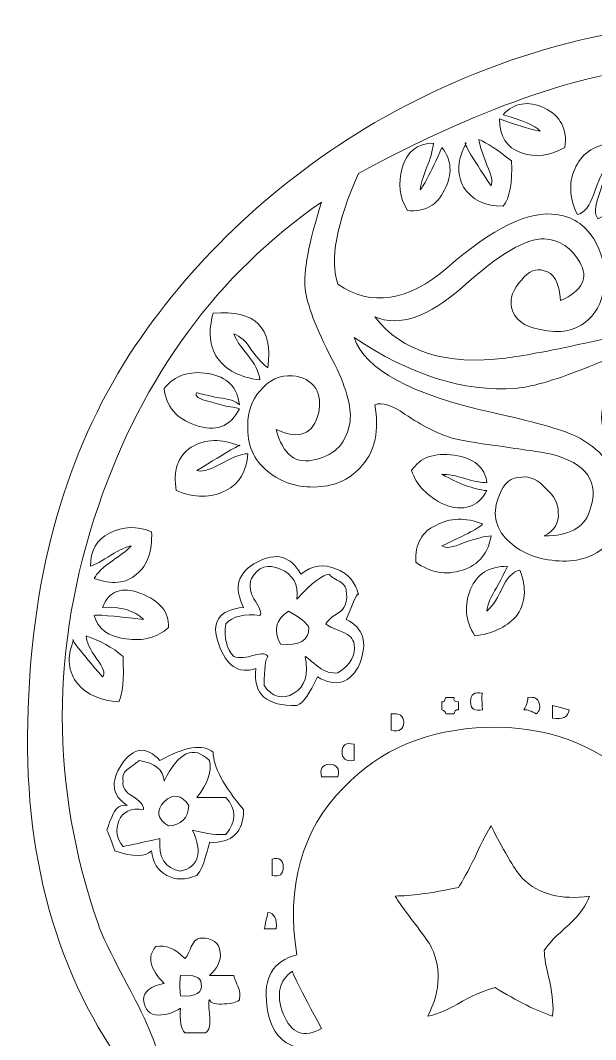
# Model space of a CAD drawing. Header units: millimetres. Extents: x -516 to 519, y -297 to 340.
# Drawn here: x -103.97 to -89.3, y 153.63 to 179.62 of the extents above; entities that cross this region are included whole.
import ezdxf

# ---------------------------------------------------------------- set-up
doc = ezdxf.new("R2010")
doc.units = ezdxf.units.MM
doc.header["$MEASUREMENT"] = 0
doc.layers.add('layer 1', color=7, linetype='Continuous')

msp = doc.modelspace()

# ---------------------------------------------------------------- linework, layer by layer
at = {"layer": 'layer 1', "color": 114, "lineweight": 18}
for points, knots in [([(-79.5032, 131.47), (-78.8524, 131.7609), (-78.2013, 132.0953), (-77.5571, 132.4849), (-75.28, 133.8627), (-73.7581, 135.4147), (-72.984, 137.1655), (-72.6149, 137.9988), (-72.3648, 139.3327), (-72.2577, 141.1429), (-72.0909, 143.3699), (-71.9121, 144.8825), (-71.7337, 145.6809), (-69.3873, 145.7761), (-67.9705, 146.5143), (-67.5055, 147.9075), (-67.208, 148.8365), (-67.2912, 149.7893), (-67.7555, 150.7656), (-67.9104, 151.0993), (-68.399, 151.8614), (-69.2204, 153.0763), (-67.4935, 155.7082), (-66.6482, 158.6973), (-66.6721, 162.044), (-66.7198, 167.0456), (-68.5777, 171.238), (-72.2577, 174.6324), (-75.8541, 177.9672), (-80.2249, 179.622), (-85.3339, 179.622), (-88.7164, 179.622), (-91.9082, 178.7528), (-94.9328, 177.0139), (-97.4461, 175.5252), (-99.4824, 173.6199), (-101.0424, 171.3216), (-102.6861, 168.8565), (-103.6027, 165.8908), (-103.7576, 162.4251), (-103.9718, 158.6619), (-103.1623, 155.5056), (-101.3522, 152.9691), (-103.0074, 151.0874), (-103.5673, 149.3608), (-103.0313, 147.8004), (-102.6742, 146.7166), (-101.2805, 145.9664), (-98.8393, 145.5734), (-98.649, 144.6683), (-98.4937, 143.2508), (-98.3507, 141.3216), (-98.2317, 139.7616), (-98.0413, 138.5471), (-97.7555, 137.6895), (-97.1363, 135.6647), (-95.3974, 133.8546), (-92.5628, 132.2468), (-92.05, 131.9586), (-91.5406, 131.6996), (-91.034, 131.47)], [0, 0, 0, 0, 0.05, 0.05, 0.05, 0.1, 0.1, 0.1, 0.15, 0.15, 0.15, 0.2, 0.2, 0.2, 0.25, 0.25, 0.25, 0.3, 0.3, 0.3, 0.35, 0.35, 0.35, 0.4, 0.4, 0.4, 0.45, 0.45, 0.45, 0.5, 0.5, 0.5, 0.55, 0.55, 0.55, 0.6, 0.6, 0.6, 0.65, 0.65, 0.65, 0.7, 0.7, 0.7, 0.75, 0.75, 0.75, 0.8, 0.8, 0.8, 0.85, 0.85, 0.85, 0.9, 0.9, 0.9, 0.95, 0.95, 0.95, 1, 1, 1, 1]), ([(-68.3512, 148.4315), (-68.4822, 147.765), (-68.8991, 147.2883), (-69.6015, 147.0379), (-70.0665, 146.8714), (-70.8163, 146.7763), (-71.8408, 146.7285), (-74.163, 146.6807), (-75.5327, 146.3236), (-75.9496, 145.6809), (-76.1877, 145.3229), (-76.2948, 144.9303), (-76.271, 144.4895), (-76.2471, 143.9062), (-75.9257, 143.608), (-75.3304, 143.5845), (-74.9251, 143.5606), (-74.5082, 144.0014), (-74.0678, 144.9064), (-73.6274, 145.788), (-73.1269, 146.1926), (-72.5671, 146.0974), (-72.984, 143.0008), (-73.1982, 141.4288), (-73.1982, 141.3814), (-73.4005, 141.9173), (-73.8297, 142.1913), (-74.4489, 142.1913), (-75.0804, 142.1913), (-75.4017, 141.9173), (-75.4256, 141.3814), (-75.4256, 141.0835), (-75.3185, 140.8335), (-75.0804, 140.6547), (-74.8299, 140.4644), (-74.5202, 140.4524), (-74.1749, 140.6192), (-74.0798, 140.8454), (-74.0439, 141.0835), (-74.0678, 141.3216), (-74.0917, 141.5717), (-74.2347, 141.7027), (-74.4847, 141.7027), (-74.1869, 141.7509), (-73.9249, 141.6075), (-73.7226, 141.2858), (-73.5558, 141.0003), (-73.4487, 140.6786), (-73.4005, 140.3095), (-73.1982, 138.3922), (-73.9249, 136.7012), (-75.604, 135.2124), (-76.39, 134.5092), (-77.9501, 133.5448), (-80.2842, 132.318), (-80.7254, 133.1044), (-81.4397, 133.2593), (-82.4403, 132.7708), (-83.607, 132.187), (-84.3934, 132.0325), (-84.8099, 132.318), (-84.8577, 132.6872), (-84.7864, 132.9615), (-84.6076, 133.1522), (-84.5124, 133.1522), (-84.4408, 133.0331), (-84.3934, 132.8062), (-84.3456, 132.592), (-84.2146, 132.4968), (-83.9761, 132.5207), (-83.8571, 132.4968), (-83.7738, 132.5207), (-83.738, 132.592), (-83.6667, 132.6872), (-83.607, 132.7353), (-83.5596, 132.7353), (-83.4641, 133.3425), (-83.7261, 133.6404), (-84.3217, 133.6404), (-84.9289, 133.6404), (-85.2387, 133.3784), (-85.2387, 132.842), (-85.3219, 133.3545), (-85.6911, 133.5926), (-86.3106, 133.5687), (-86.9417, 133.5687), (-87.1798, 133.2948), (-87.013, 132.7353), (-87.013, 132.6872), (-86.9776, 132.6517), (-86.9059, 132.6278), (-86.8346, 132.6039), (-86.7988, 132.5681), (-86.7988, 132.5207), (-86.5487, 132.4252), (-86.3703, 132.4968), (-86.2748, 132.7353), (-86.1677, 132.9854), (-86.0602, 133.1283), (-85.965, 133.1522), (-85.7982, 132.1277), (-86.1083, 131.8179), (-86.8705, 132.2109), (-88.1805, 132.842), (-88.8948, 133.1522), (-89.0377, 133.1522), (-89.0377, 133.1522), (-89.4901, 132.8783), (-90.3955, 132.318), (-92.789, 133.6639), (-94.3136, 134.629), (-94.9686, 135.2124), (-96.6477, 136.7012), (-97.3625, 138.3922), (-97.1363, 140.3095), (-97.0411, 141.1668), (-96.6836, 141.6669), (-96.0883, 141.8098), (-96.4335, 141.5717), (-96.5765, 141.2504), (-96.5048, 140.8335), (-96.5287, 140.7622), (-96.4809, 140.7025), (-96.3618, 140.6547), (-96.2428, 140.6312), (-96.1835, 140.5834), (-96.1835, 140.5121), (-95.6117, 140.5834), (-95.2664, 140.7737), (-95.1832, 141.0716), (-95.1354, 141.3216), (-95.2545, 141.5956), (-95.5643, 141.8699), (-95.8617, 142.1315), (-96.1715, 142.239), (-96.5048, 142.1913), (-96.8743, 142.1435), (-97.1243, 141.8699), (-97.2315, 141.3814), (-97.2792, 141.5004), (-97.5293, 143.0724), (-97.9697, 146.0974), (-97.3625, 146.1213), (-96.8743, 145.7283), (-96.5048, 144.9064), (-96.1596, 144.0492), (-95.7666, 143.608), (-95.3501, 143.5845), (-95.0041, 143.5606), (-94.7186, 143.7159), (-94.5159, 144.0372), (-94.3017, 144.3824), (-94.2658, 144.7635), (-94.4088, 145.1565), (-94.623, 145.8115), (-95.1231, 146.2403), (-95.9095, 146.4426), (-96.3499, 146.5617), (-97.1602, 146.6453), (-98.3149, 146.6927), (-99.4346, 146.7404), (-100.2325, 146.8237), (-100.7211, 146.9666), (-101.4951, 147.2051), (-101.9833, 147.6575), (-102.1856, 148.3244), (-102.4954, 149.194), (-102.305, 150.0752), (-101.6258, 150.9799), (-100.8163, 152.0521), (-100.4109, 152.6829), (-100.4109, 152.862), (-100.3878, 153.1953), (-100.602, 153.779), (-101.0424, 154.6479), (-101.6258, 155.7321), (-101.9355, 156.3748), (-101.9833, 156.5659), (-103.2101, 160.079), (-103.2101, 163.6399), (-101.9833, 167.2367), (-100.8401, 170.571), (-98.9464, 173.1436), (-96.2906, 174.9896), (-96.6238, 173.9412), (-96.7548, 173.203), (-96.7075, 172.7865), (-96.6597, 172.3692), (-96.4335, 171.762), (-96.0166, 170.976), (-95.6714, 170.2971), (-95.5165, 169.7731), (-95.5643, 169.404), (-95.6356, 168.8684), (-95.9214, 168.5463), (-96.4335, 168.4272), (-96.946, 168.2843), (-97.2792, 168.5463), (-97.4461, 169.1897), (-96.862, 168.9158), (-96.5048, 169.0583), (-96.3618, 169.6186), (-96.3145, 169.8447), (-96.3383, 170.059), (-96.4335, 170.2377), (-96.5765, 170.4281), (-96.7668, 170.5352), (-97.0292, 170.5595), (-97.3505, 170.5834), (-97.6364, 170.452), (-97.8626, 170.1661), (-98.0768, 169.9399), (-98.1723, 169.6421), (-98.1723, 169.2968), (-98.1959, 168.8083), (-98.0294, 168.4153), (-97.6603, 168.1178), (-97.3031, 167.8319), (-96.8862, 167.7009), (-96.3977, 167.7248), (-95.9095, 167.7487), (-95.5284, 167.9391), (-95.2426, 168.2843), (-94.9208, 168.6534), (-94.8137, 169.1658), (-94.9328, 169.8208), (-94.7424, 169.8921), (-94.4924, 169.8089), (-94.1707, 169.5827), (-93.7064, 169.273), (-93.3134, 169.0826), (-93.0155, 168.9875), (-92.7774, 168.9158), (-92.3725, 168.8445), (-91.7891, 168.7725), (-91.1696, 168.6773), (-90.7169, 168.618), (-90.4668, 168.5702), (-89.514, 168.3321), (-89.1807, 167.8439), (-89.4546, 167.1057), (-89.5972, 166.6768), (-89.9786, 166.4742), (-90.6098, 166.4742), (-90.3478, 166.6171), (-90.2287, 166.8074), (-90.2526, 167.0694), (-90.2526, 167.2956), (-90.3597, 167.5106), (-90.5739, 167.689), (-90.7527, 167.9036), (-90.9669, 167.9988), (-91.1931, 167.9749), (-91.4551, 167.9749), (-91.6462, 167.82), (-91.7533, 167.5226), (-91.9437, 167.0818), (-91.8724, 166.6884), (-91.551, 166.3671), (-91.2409, 166.0692), (-90.8359, 165.8908), (-90.3242, 165.8431), (-89.8122, 165.7957), (-89.3949, 165.9147), (-89.0736, 166.1883), (-88.7164, 166.5458), (-88.6089, 167.0575), (-88.7284, 167.7248), (-88.8116, 168.2608), (-89.1807, 168.6892), (-89.8002, 169.0225), (-90.2168, 169.2017), (-90.9315, 169.404), (-91.9317, 169.6186), (-94.0042, 170.0829), (-95.1832, 170.714), (-95.4572, 171.5358), (-94.0397, 170.5834), (-92.6699, 170.1422), (-91.336, 170.2377), (-90.8718, 170.2851), (-90.2406, 170.4759), (-89.4546, 170.7972), (-88.7757, 171.0835), (-88.2398, 171.1667), (-87.8472, 171.0835), (-87.3347, 170.9879), (-87.025, 170.6785), (-86.9059, 170.1661), (-86.7868, 169.6301), (-87.0369, 169.273), (-87.6441, 169.0946), (-87.5012, 169.3446), (-87.4896, 169.5827), (-87.6087, 169.785), (-87.7039, 169.9992), (-87.8591, 170.1302), (-88.0972, 170.2019), (-88.3473, 170.2971), (-88.5735, 170.2971), (-88.7519, 170.2019), (-88.9665, 170.1067), (-89.0975, 169.916), (-89.1449, 169.6186), (-89.1687, 169.2136), (-89.0377, 168.9158), (-88.7519, 168.7012), (-88.5018, 168.5224), (-88.1805, 168.4392), (-87.7751, 168.4631), (-86.7749, 168.5343), (-86.2393, 168.9875), (-86.1796, 169.8208), (-86.1322, 170.3568), (-86.2632, 170.7614), (-86.5965, 171.0476), (-86.6678, 171.0954), (-86.8227, 171.1906), (-87.0847, 171.357), (-87.287, 171.5), (-87.4418, 171.619), (-87.537, 171.7381), (-88.0256, 171.6907), (-88.7045, 171.5836), (-89.5621, 171.3929), (-90.5385, 171.1786), (-91.205, 171.0596), (-91.5865, 171.0118), (-93.123, 170.8215), (-94.2304, 171.1667), (-94.9328, 172.0598), (-94.3017, 171.7978), (-93.5634, 172.0598), (-92.6938, 172.8219), (-91.7653, 173.6557), (-91.074, 174.0722), (-90.6098, 174.0483), (-90.2168, 174.0248), (-89.9074, 173.8222), (-89.7051, 173.453), (-89.4662, 173.0604), (-89.633, 172.7268), (-90.1932, 172.4763), (-90.2287, 172.941), (-90.3716, 173.191), (-90.6098, 173.2388), (-90.8124, 173.3101), (-91.0147, 173.2269), (-91.1931, 173.0007), (-91.4081, 172.7626), (-91.4913, 172.536), (-91.4432, 172.2979), (-91.3719, 172.0001), (-91.1338, 171.8097), (-90.7169, 171.7381), (-90.2048, 171.619), (-89.7883, 171.7026), (-89.4901, 171.9881), (-89.2281, 172.2143), (-89.0975, 172.5484), (-89.0736, 172.9649), (-89.0497, 173.3579), (-89.1449, 173.715), (-89.3471, 174.0483), (-89.586, 174.4178), (-89.8954, 174.6205), (-90.2884, 174.6679), (-90.9908, 174.7869), (-91.9201, 174.3342), (-93.0868, 173.3101), (-94.0874, 172.4524), (-95.016, 172.3099), (-95.8737, 172.8936), (-96.0883, 173.5008), (-95.9095, 174.4417), (-95.3501, 175.7159), (-92.3486, 177.3476), (-89.7405, 178.2646), (-87.537, 178.4788), (-87.9065, 178.1456), (-88.1207, 177.7999), (-88.1685, 177.4308), (-87.9065, 177.1211), (-87.5848, 177.0498), (-87.1918, 177.1808), (-86.7868, 177.3237), (-86.5607, 177.5738), (-86.4894, 177.9552), (-86.4894, 177.9552), (-87.4299, 177.6331), (-87.4299, 177.6331), (-87.5012, 177.7283), (-87.406, 177.8362), (-87.156, 177.9552), (-86.8227, 178.0862), (-86.6439, 178.1933), (-86.5965, 178.2646), (-86.6917, 178.4314), (-86.894, 178.5027), (-87.2276, 178.4788), (-86.6678, 178.6098), (-85.3936, 178.6457), (-83.4167, 178.5744), (-83.4405, 178.5386), (-83.6309, 178.4669), (-83.9761, 178.3717), (-83.9522, 178.2288), (-83.7499, 178.0623), (-83.3808, 177.8836), (-83.1785, 177.7402), (-83.1188, 177.6928), (-83.214, 177.7402), (-83.4405, 177.7641), (-83.738, 177.8712), (-84.0832, 178.0504), (-84.0358, 177.6331), (-83.8097, 177.3592), (-83.4167, 177.2166), (-83.0475, 177.0737), (-82.7023, 177.1449), (-82.3683, 177.4308), (-82.6545, 178.0381), (-82.8568, 178.3478), (-82.9998, 178.3717), (-82.166, 178.4669), (-80.7728, 178.1456), (-78.8193, 177.4308), (-77.2596, 176.8475), (-76.259, 176.3948), (-75.8186, 176.0611), (-74.9251, 175.3945), (-74.5202, 174.4063), (-74.5918, 173.0959), (-74.9371, 172.4763), (-75.4017, 172.2501), (-75.9851, 172.4409), (-76.3303, 172.5603), (-76.9144, 172.9175), (-77.7359, 173.5247), (-78.5454, 174.1439), (-79.1649, 174.5369), (-79.5818, 174.6679), (-80.2603, 174.8825), (-80.8325, 174.7037), (-81.3206, 174.1439), (-81.511, 173.9412), (-81.6181, 173.6557), (-81.642, 173.3101), (-81.6898, 172.8219), (-81.5588, 172.4409), (-81.2609, 172.155), (-80.9989, 171.9288), (-80.6656, 171.8097), (-80.2488, 171.8097), (-79.8677, 171.7859), (-79.5699, 171.881), (-79.3317, 172.0953), (-79.0817, 172.2979), (-79.0104, 172.5715), (-79.1295, 172.8936), (-79.2485, 173.2627), (-79.534, 173.3579), (-79.9987, 173.1675), (-80.4152, 172.9888), (-80.6183, 172.7865), (-80.5944, 172.5834), (-81.0348, 172.8816), (-81.118, 173.203), (-80.8325, 173.5601), (-80.6063, 173.858), (-80.3081, 174.0248), (-79.9629, 174.0483), (-79.4986, 174.0722), (-78.8074, 173.6557), (-77.8669, 172.8219), (-77.0096, 172.0598), (-76.271, 171.7978), (-75.6398, 172.0598), (-76.2948, 171.0118), (-77.4977, 170.6785), (-79.2724, 171.0835), (-81.5707, 171.5716), (-82.8094, 171.7859), (-82.9998, 171.7381), (-83.7738, 171.5597), (-84.2023, 171.0118), (-84.2863, 170.0948), (-84.3814, 169.1658), (-84.0239, 168.618), (-83.214, 168.4631), (-82.6307, 168.344), (-82.166, 168.4272), (-81.8088, 168.7012), (-81.511, 168.9636), (-81.38, 169.261), (-81.4278, 169.6186), (-81.5229, 170.1183), (-81.8327, 170.321), (-82.3683, 170.2019), (-82.9046, 170.0948), (-83.0475, 169.7137), (-82.7855, 169.0946), (-83.1666, 169.1304), (-83.4286, 169.273), (-83.5951, 169.5111), (-83.7141, 169.7137), (-83.738, 169.9638), (-83.6667, 170.2377), (-83.4286, 170.9166), (-82.9285, 171.1906), (-82.166, 171.0835), (-81.9518, 171.0596), (-81.5349, 170.9166), (-80.9038, 170.6546), (-80.32, 170.4281), (-79.8319, 170.2851), (-79.4389, 170.2377), (-77.5571, 170.059), (-76.1519, 170.5232), (-75.2233, 171.631), (-75.3304, 170.9644), (-75.7947, 170.4639), (-76.5803, 170.1302), (-76.9733, 169.9757), (-77.8071, 169.7731), (-79.0578, 169.5469), (-80.1058, 169.3327), (-80.8205, 169.0946), (-81.2255, 168.8083), (-81.8208, 168.3918), (-82.035, 167.7487), (-81.8447, 166.8911), (-81.7849, 166.4981), (-81.5468, 166.2002), (-81.1538, 166.0218), (-80.8205, 165.855), (-80.4391, 165.8076), (-79.9987, 165.8789), (-79.5818, 165.9267), (-79.2605, 166.0812), (-79.0224, 166.3312), (-78.7723, 166.641), (-78.7002, 166.9982), (-78.8193, 167.4151), (-78.9033, 167.7368), (-79.1175, 167.9271), (-79.4389, 167.9749), (-79.7721, 168.0227), (-80.0461, 167.9036), (-80.2842, 167.6297), (-80.3439, 167.3916), (-80.3081, 167.1415), (-80.1771, 166.8911), (-80.058, 166.6529), (-80.0222, 166.5219), (-80.07, 166.4742), (-80.2603, 166.4268), (-80.4271, 166.4383), (-80.5944, 166.51), (-80.7966, 166.6052), (-80.9396, 166.6529), (-81.0109, 166.6768), (-81.2255, 167.3318), (-81.1299, 167.8319), (-80.7373, 168.1772), (-80.4271, 168.4631), (-79.9031, 168.6653), (-79.1649, 168.8083), (-77.1406, 169.2017), (-75.997, 169.5827), (-75.747, 169.928), (-75.747, 168.3918), (-75.1875, 167.6297), (-74.0678, 167.6297), (-73.1624, 167.6058), (-72.6268, 168.1059), (-72.46, 169.1185), (-72.4122, 169.5469), (-72.4719, 169.8921), (-72.6388, 170.1661), (-72.853, 170.4759), (-73.1504, 170.6065), (-73.5438, 170.5595), (-73.8058, 170.5352), (-73.9846, 170.4161), (-74.1037, 170.2019), (-74.2227, 170.0231), (-74.2582, 169.8089), (-74.2108, 169.5827), (-74.163, 169.3446), (-74.0559, 169.1778), (-73.8891, 169.0946), (-73.6868, 168.9994), (-73.4487, 169.0345), (-73.1982, 169.1897), (-73.103, 168.7012), (-73.3415, 168.4392), (-73.9249, 168.3918), (-74.5082, 168.3679), (-74.8654, 168.606), (-75.0083, 169.0946), (-75.1035, 169.392), (-74.818, 170.3803), (-74.1391, 172.0598), (-73.6035, 173.5008), (-73.7226, 174.4775), (-74.4847, 174.9896), (-71.9005, 173.4056), (-69.9829, 170.9405), (-68.7322, 167.5938), (-67.3151, 163.89), (-67.22, 160.2459), (-68.4467, 156.673), (-68.5419, 156.411), (-68.8752, 155.7556), (-69.4585, 154.7199), (-69.9236, 153.8742), (-70.1617, 153.2909), (-70.1617, 152.9691), (-70.1378, 152.6948), (-69.7687, 152.0641), (-69.042, 151.0874), (-68.399, 150.2297), (-68.1609, 149.337), (-68.3512, 148.4315)], [0, 0, 0, 0, 0.0048077, 0.0048077, 0.0048077, 0.0096154, 0.0096154, 0.0096154, 0.0144231, 0.0144231, 0.0144231, 0.0192308, 0.0192308, 0.0192308, 0.0240385, 0.0240385, 0.0240385, 0.0288462, 0.0288462, 0.0288462, 0.0336538, 0.0336538, 0.0336538, 0.0384615, 0.0384615, 0.0384615, 0.0432692, 0.0432692, 0.0432692, 0.0480769, 0.0480769, 0.0480769, 0.0528846, 0.0528846, 0.0528846, 0.0576923, 0.0576923, 0.0576923, 0.0625, 0.0625, 0.0625, 0.0673077, 0.0673077, 0.0673077, 0.0721154, 0.0721154, 0.0721154, 0.0769231, 0.0769231, 0.0769231, 0.0817308, 0.0817308, 0.0817308, 0.0865385, 0.0865385, 0.0865385, 0.0913462, 0.0913462, 0.0913462, 0.0961538, 0.0961538, 0.0961538, 0.1009615, 0.1009615, 0.1009615, 0.1057692, 0.1057692, 0.1057692, 0.1105769, 0.1105769, 0.1105769, 0.1153846, 0.1153846, 0.1153846, 0.1201923, 0.1201923, 0.1201923, 0.125, 0.125, 0.125, 0.1298077, 0.1298077, 0.1298077, 0.1346154, 0.1346154, 0.1346154, 0.1394231, 0.1394231, 0.1394231, 0.1442308, 0.1442308, 0.1442308, 0.1490385, 0.1490385, 0.1490385, 0.1538462, 0.1538462, 0.1538462, 0.1586538, 0.1586538, 0.1586538, 0.1634615, 0.1634615, 0.1634615, 0.1682692, 0.1682692, 0.1682692, 0.1730769, 0.1730769, 0.1730769, 0.1778846, 0.1778846, 0.1778846, 0.1826923, 0.1826923, 0.1826923, 0.1875, 0.1875, 0.1875, 0.1923077, 0.1923077, 0.1923077, 0.1971154, 0.1971154, 0.1971154, 0.2019231, 0.2019231, 0.2019231, 0.2067308, 0.2067308, 0.2067308, 0.2115385, 0.2115385, 0.2115385, 0.2163462, 0.2163462, 0.2163462, 0.2211538, 0.2211538, 0.2211538, 0.2259615, 0.2259615, 0.2259615, 0.2307692, 0.2307692, 0.2307692, 0.2355769, 0.2355769, 0.2355769, 0.2403846, 0.2403846, 0.2403846, 0.2451923, 0.2451923, 0.2451923, 0.25, 0.25, 0.25, 0.2548077, 0.2548077, 0.2548077, 0.2596154, 0.2596154, 0.2596154, 0.2644231, 0.2644231, 0.2644231, 0.2692308, 0.2692308, 0.2692308, 0.2740385, 0.2740385, 0.2740385, 0.2788462, 0.2788462, 0.2788462, 0.2836538, 0.2836538, 0.2836538, 0.2884615, 0.2884615, 0.2884615, 0.2932692, 0.2932692, 0.2932692, 0.2980769, 0.2980769, 0.2980769, 0.3028846, 0.3028846, 0.3028846, 0.3076923, 0.3076923, 0.3076923, 0.3125, 0.3125, 0.3125, 0.3173077, 0.3173077, 0.3173077, 0.3221154, 0.3221154, 0.3221154, 0.3269231, 0.3269231, 0.3269231, 0.3317308, 0.3317308, 0.3317308, 0.3365385, 0.3365385, 0.3365385, 0.3413462, 0.3413462, 0.3413462, 0.3461538, 0.3461538, 0.3461538, 0.3509615, 0.3509615, 0.3509615, 0.3557692, 0.3557692, 0.3557692, 0.3605769, 0.3605769, 0.3605769, 0.3653846, 0.3653846, 0.3653846, 0.3701923, 0.3701923, 0.3701923, 0.375, 0.375, 0.375, 0.3798077, 0.3798077, 0.3798077, 0.3846154, 0.3846154, 0.3846154, 0.3894231, 0.3894231, 0.3894231, 0.3942308, 0.3942308, 0.3942308, 0.3990385, 0.3990385, 0.3990385, 0.4038462, 0.4038462, 0.4038462, 0.4086538, 0.4086538, 0.4086538, 0.4134615, 0.4134615, 0.4134615, 0.4182692, 0.4182692, 0.4182692, 0.4230769, 0.4230769, 0.4230769, 0.4278846, 0.4278846, 0.4278846, 0.4326923, 0.4326923, 0.4326923, 0.4375, 0.4375, 0.4375, 0.4423077, 0.4423077, 0.4423077, 0.4471154, 0.4471154, 0.4471154, 0.4519231, 0.4519231, 0.4519231, 0.4567308, 0.4567308, 0.4567308, 0.4615385, 0.4615385, 0.4615385, 0.4663462, 0.4663462, 0.4663462, 0.4711538, 0.4711538, 0.4711538, 0.4759615, 0.4759615, 0.4759615, 0.4807692, 0.4807692, 0.4807692, 0.4855769, 0.4855769, 0.4855769, 0.4903846, 0.4903846, 0.4903846, 0.4951923, 0.4951923, 0.4951923, 0.5, 0.5, 0.5, 0.5048077, 0.5048077, 0.5048077, 0.5096154, 0.5096154, 0.5096154, 0.5144231, 0.5144231, 0.5144231, 0.5192308, 0.5192308, 0.5192308, 0.5240385, 0.5240385, 0.5240385, 0.5288462, 0.5288462, 0.5288462, 0.5336538, 0.5336538, 0.5336538, 0.5384615, 0.5384615, 0.5384615, 0.5432692, 0.5432692, 0.5432692, 0.5480769, 0.5480769, 0.5480769, 0.5528846, 0.5528846, 0.5528846, 0.5576923, 0.5576923, 0.5576923, 0.5625, 0.5625, 0.5625, 0.5673077, 0.5673077, 0.5673077, 0.5721154, 0.5721154, 0.5721154, 0.5769231, 0.5769231, 0.5769231, 0.5817308, 0.5817308, 0.5817308, 0.5865385, 0.5865385, 0.5865385, 0.5913462, 0.5913462, 0.5913462, 0.5961538, 0.5961538, 0.5961538, 0.6009615, 0.6009615, 0.6009615, 0.6057692, 0.6057692, 0.6057692, 0.6105769, 0.6105769, 0.6105769, 0.6153846, 0.6153846, 0.6153846, 0.6201923, 0.6201923, 0.6201923, 0.625, 0.625, 0.625, 0.6298077, 0.6298077, 0.6298077, 0.6346154, 0.6346154, 0.6346154, 0.6394231, 0.6394231, 0.6394231, 0.6442308, 0.6442308, 0.6442308, 0.6490385, 0.6490385, 0.6490385, 0.6538462, 0.6538462, 0.6538462, 0.6586538, 0.6586538, 0.6586538, 0.6634615, 0.6634615, 0.6634615, 0.6682692, 0.6682692, 0.6682692, 0.6730769, 0.6730769, 0.6730769, 0.6778846, 0.6778846, 0.6778846, 0.6826923, 0.6826923, 0.6826923, 0.6875, 0.6875, 0.6875, 0.6923077, 0.6923077, 0.6923077, 0.6971154, 0.6971154, 0.6971154, 0.7019231, 0.7019231, 0.7019231, 0.7067308, 0.7067308, 0.7067308, 0.7115385, 0.7115385, 0.7115385, 0.7163462, 0.7163462, 0.7163462, 0.7211538, 0.7211538, 0.7211538, 0.7259615, 0.7259615, 0.7259615, 0.7307692, 0.7307692, 0.7307692, 0.7355769, 0.7355769, 0.7355769, 0.7403846, 0.7403846, 0.7403846, 0.7451923, 0.7451923, 0.7451923, 0.75, 0.75, 0.75, 0.7548077, 0.7548077, 0.7548077, 0.7596154, 0.7596154, 0.7596154, 0.7644231, 0.7644231, 0.7644231, 0.7692308, 0.7692308, 0.7692308, 0.7740385, 0.7740385, 0.7740385, 0.7788462, 0.7788462, 0.7788462, 0.7836538, 0.7836538, 0.7836538, 0.7884615, 0.7884615, 0.7884615, 0.7932692, 0.7932692, 0.7932692, 0.7980769, 0.7980769, 0.7980769, 0.8028846, 0.8028846, 0.8028846, 0.8076923, 0.8076923, 0.8076923, 0.8125, 0.8125, 0.8125, 0.8173077, 0.8173077, 0.8173077, 0.8221154, 0.8221154, 0.8221154, 0.8269231, 0.8269231, 0.8269231, 0.8317308, 0.8317308, 0.8317308, 0.8365385, 0.8365385, 0.8365385, 0.8413462, 0.8413462, 0.8413462, 0.8461538, 0.8461538, 0.8461538, 0.8509615, 0.8509615, 0.8509615, 0.8557692, 0.8557692, 0.8557692, 0.8605769, 0.8605769, 0.8605769, 0.8653846, 0.8653846, 0.8653846, 0.8701923, 0.8701923, 0.8701923, 0.875, 0.875, 0.875, 0.8798077, 0.8798077, 0.8798077, 0.8846154, 0.8846154, 0.8846154, 0.8894231, 0.8894231, 0.8894231, 0.8942308, 0.8942308, 0.8942308, 0.8990385, 0.8990385, 0.8990385, 0.9038462, 0.9038462, 0.9038462, 0.9086538, 0.9086538, 0.9086538, 0.9134615, 0.9134615, 0.9134615, 0.9182692, 0.9182692, 0.9182692, 0.9230769, 0.9230769, 0.9230769, 0.9278846, 0.9278846, 0.9278846, 0.9326923, 0.9326923, 0.9326923, 0.9375, 0.9375, 0.9375, 0.9423077, 0.9423077, 0.9423077, 0.9471154, 0.9471154, 0.9471154, 0.9519231, 0.9519231, 0.9519231, 0.9567308, 0.9567308, 0.9567308, 0.9615385, 0.9615385, 0.9615385, 0.9663462, 0.9663462, 0.9663462, 0.9711538, 0.9711538, 0.9711538, 0.9759615, 0.9759615, 0.9759615, 0.9807692, 0.9807692, 0.9807692, 0.9855769, 0.9855769, 0.9855769, 0.9903846, 0.9903846, 0.9903846, 0.9951923, 0.9951923, 0.9951923, 1, 1, 1, 1]), ([(-91.6581, 177.2166), (-91.1696, 177.0737), (-90.8479, 176.9427), (-90.7169, 176.7997), (-90.824, 176.7997), (-91.1815, 176.9068), (-91.7533, 177.1095), (-91.7533, 176.6687), (-91.5745, 176.3828), (-91.1931, 176.2403), (-90.824, 176.1212), (-90.4549, 176.1686), (-90.0858, 176.3828), (-90.0145, 176.8475), (-90.1932, 177.1808), (-90.6098, 177.395), (-91.0266, 177.5738), (-91.3719, 177.526), (-91.6581, 177.2166)], [0, 0, 0, 0, 0.1666667, 0.1666667, 0.1666667, 0.3333333, 0.3333333, 0.3333333, 0.5, 0.5, 0.5, 0.6666667, 0.6666667, 0.6666667, 0.8333333, 0.8333333, 0.8333333, 1, 1, 1, 1]), ([(-93.7777, 175.299), (-93.7542, 175.4419), (-93.7064, 175.6207), (-93.6112, 175.8588), (-93.516, 176.0854), (-93.4563, 176.2996), (-93.4324, 176.4903), (-93.8493, 176.4903), (-94.1233, 176.2757), (-94.2304, 175.8588), (-94.3494, 175.4658), (-94.3017, 175.0967), (-94.0994, 174.7754), (-93.6586, 174.7276), (-93.3373, 174.906), (-93.1581, 175.299), (-92.9439, 175.692), (-92.9678, 176.0611), (-93.2182, 176.3828), (-93.5276, 175.7039), (-93.7064, 175.3468), (-93.7777, 175.299)], [0, 0, 0, 0, 0.1428571, 0.1428571, 0.1428571, 0.2857143, 0.2857143, 0.2857143, 0.4285714, 0.4285714, 0.4285714, 0.5714286, 0.5714286, 0.5714286, 0.7142857, 0.7142857, 0.7142857, 0.8571429, 0.8571429, 0.8571429, 1, 1, 1, 1]), ([(-92.2773, 176.5855), (-92.2773, 176.5019), (-92.2057, 176.2757), (-92.0747, 175.9301), (-91.9556, 175.6681), (-91.9201, 175.5017), (-91.9675, 175.4061), (-92.5035, 176.1925), (-92.7058, 176.5616), (-92.5987, 176.4903), (-92.8248, 176.0854), (-92.8487, 175.7159), (-92.6699, 175.3707), (-92.4557, 175.0489), (-92.1224, 174.8825), (-91.6581, 174.8825), (-91.4913, 175.0848), (-91.42, 175.4778), (-91.4432, 176.0372), (-91.7891, 176.3115), (-92.0747, 176.5019), (-92.2773, 176.5855)], [0, 0, 0, 0, 0.1428571, 0.1428571, 0.1428571, 0.2857143, 0.2857143, 0.2857143, 0.4285714, 0.4285714, 0.4285714, 0.5714286, 0.5714286, 0.5714286, 0.7142857, 0.7142857, 0.7142857, 0.8571429, 0.8571429, 0.8571429, 1, 1, 1, 1]), ([(-88.8235, 176.4903), (-89.2878, 176.4664), (-89.6211, 176.2638), (-89.8002, 175.8943), (-89.9906, 175.5252), (-89.9786, 175.1087), (-89.7644, 174.6679), (-89.586, 174.7157), (-89.4427, 174.8944), (-89.3471, 175.1919), (-89.2281, 175.549), (-89.1329, 175.7517), (-89.0377, 175.823), (-89.0377, 175.7278), (-89.0975, 175.5136), (-89.2165, 175.156), (-89.3236, 174.8825), (-89.3356, 174.6798), (-89.24, 174.5608), (-88.8948, 174.7276), (-88.6686, 175.0135), (-88.5496, 175.4061), (-88.4305, 175.823), (-88.5257, 176.1805), (-88.8235, 176.4903)], [0, 0, 0, 0, 0.125, 0.125, 0.125, 0.25, 0.25, 0.25, 0.375, 0.375, 0.375, 0.5, 0.5, 0.5, 0.625, 0.625, 0.625, 0.75, 0.75, 0.75, 0.875, 0.875, 0.875, 1, 1, 1, 1]), ([(-97.8626, 170.452), (-97.8865, 170.6546), (-97.9936, 170.8685), (-98.1723, 171.0835), (-98.3627, 171.3096), (-98.4817, 171.5), (-98.5299, 171.631), (-98.3627, 171.5716), (-98.2078, 171.4287), (-98.0768, 171.2145), (-97.9103, 170.9879), (-97.7674, 170.8334), (-97.6603, 170.7614), (-97.5173, 171.7859), (-97.9816, 172.2501), (-99.0535, 172.155), (-99.1845, 171.6907), (-99.1491, 171.3096), (-98.9464, 171.0118), (-98.7322, 170.7024), (-98.3746, 170.5232), (-97.8626, 170.452)], [0, 0, 0, 0, 0.1428571, 0.1428571, 0.1428571, 0.2857143, 0.2857143, 0.2857143, 0.4285714, 0.4285714, 0.4285714, 0.5714286, 0.5714286, 0.5714286, 0.7142857, 0.7142857, 0.7142857, 0.8571429, 0.8571429, 0.8571429, 1, 1, 1, 1]), ([(-98.3866, 169.7137), (-98.434, 169.7376), (-98.553, 169.7611), (-98.7322, 169.785), (-98.899, 169.8328), (-99.03, 169.8686), (-99.1252, 169.8921), (-99.4226, 169.9638), (-99.5417, 170.047), (-99.4704, 170.1302), (-99.3752, 170.0948), (-99.1845, 170.047), (-98.911, 169.9992), (-98.6609, 169.9757), (-98.4817, 169.916), (-98.3866, 169.8208), (-98.434, 170.2612), (-98.696, 170.5352), (-99.1845, 170.6184), (-99.6607, 170.6905), (-100.0299, 170.571), (-100.3038, 170.2377), (-100.2564, 169.7731), (-99.9944, 169.4637), (-99.5062, 169.2968), (-98.9942, 169.1185), (-98.6251, 169.2495), (-98.3866, 169.7137)], [0, 0, 0, 0, 0.1111111, 0.1111111, 0.1111111, 0.2222222, 0.2222222, 0.2222222, 0.3333333, 0.3333333, 0.3333333, 0.4444444, 0.4444444, 0.4444444, 0.5555556, 0.5555556, 0.5555556, 0.6666667, 0.6666667, 0.6666667, 0.7777778, 0.7777778, 0.7777778, 0.8888889, 0.8888889, 0.8888889, 1, 1, 1, 1]), ([(-99.9944, 167.6297), (-99.5301, 167.4389), (-99.1132, 167.4389), (-98.7322, 167.6297), (-98.3866, 167.8081), (-98.1959, 168.1298), (-98.1723, 168.5702), (-98.3388, 168.5702), (-98.5889, 168.475), (-98.911, 168.2843), (-99.1845, 168.1417), (-99.3752, 168.1059), (-99.4704, 168.1417), (-98.6728, 168.6299), (-98.3149, 168.8445), (-98.3866, 168.7725), (-98.8512, 168.9636), (-99.2562, 168.9516), (-99.6134, 168.737), (-99.9586, 168.5108), (-100.0896, 168.1298), (-99.9944, 167.6297)], [0, 0, 0, 0, 0.1428571, 0.1428571, 0.1428571, 0.2857143, 0.2857143, 0.2857143, 0.4285714, 0.4285714, 0.4285714, 0.5714286, 0.5714286, 0.5714286, 0.7142857, 0.7142857, 0.7142857, 0.8571429, 0.8571429, 0.8571429, 1, 1, 1, 1]), ([(-92.0747, 167.6297), (-92.4199, 167.6651), (-92.8009, 167.8081), (-93.2182, 168.0462), (-93.0629, 168.0462), (-92.8607, 168.0107), (-92.6345, 167.9391), (-92.3964, 167.8678), (-92.2057, 167.8319), (-92.0747, 167.8319), (-92.1224, 168.225), (-92.3964, 168.4631), (-92.908, 168.5343), (-93.4205, 168.606), (-93.7777, 168.475), (-93.9923, 168.1417), (-93.8732, 167.7726), (-93.5993, 167.4867), (-93.1581, 167.2725), (-92.6699, 167.0937), (-92.3008, 167.2008), (-92.0747, 167.6297)], [0, 0, 0, 0, 0.1428571, 0.1428571, 0.1428571, 0.2857143, 0.2857143, 0.2857143, 0.4285714, 0.4285714, 0.4285714, 0.5714286, 0.5714286, 0.5714286, 0.7142857, 0.7142857, 0.7142857, 0.8571429, 0.8571429, 0.8571429, 1, 1, 1, 1]), ([(-93.2182, 166.2241), (-92.5987, 166.51), (-92.2415, 166.6884), (-92.1818, 166.7839), (-92.6225, 166.9504), (-93.0155, 166.9384), (-93.3612, 166.7481), (-93.7303, 166.5932), (-93.9087, 166.2719), (-93.8852, 165.8076), (-93.516, 165.5337), (-93.123, 165.462), (-92.6938, 165.6049), (-92.2773, 165.7359), (-92.0392, 166.0338), (-91.9675, 166.4742), (-92.1105, 166.4742), (-92.3367, 166.4148), (-92.6699, 166.2958), (-92.9439, 166.1767), (-93.1346, 166.1528), (-93.2182, 166.2241)], [0, 0, 0, 0, 0.1428571, 0.1428571, 0.1428571, 0.2857143, 0.2857143, 0.2857143, 0.4285714, 0.4285714, 0.4285714, 0.5714286, 0.5714286, 0.5714286, 0.7142857, 0.7142857, 0.7142857, 0.8571429, 0.8571429, 0.8571429, 1, 1, 1, 1]), ([(-102.0904, 165.3907), (-101.6377, 165.2235), (-101.2805, 165.2593), (-101.007, 165.4978), (-100.7211, 165.724), (-100.602, 166.0931), (-100.6259, 166.5813), (-100.995, 166.7362), (-101.3522, 166.7242), (-101.6974, 166.5458), (-102.0307, 166.379), (-102.1856, 166.1051), (-102.1856, 165.7001), (-102.0546, 165.7479), (-101.8758, 165.8431), (-101.6616, 165.986), (-101.4354, 166.1289), (-101.2566, 166.2002), (-101.1495, 166.2241), (-101.2093, 166.1409), (-101.3757, 166.0099), (-101.6258, 165.8431), (-101.8643, 165.6766), (-102.0188, 165.5337), (-102.0904, 165.3907)], [0, 0, 0, 0, 0.125, 0.125, 0.125, 0.25, 0.25, 0.25, 0.375, 0.375, 0.375, 0.5, 0.5, 0.5, 0.625, 0.625, 0.625, 0.75, 0.75, 0.75, 0.875, 0.875, 0.875, 1, 1, 1, 1]), ([(-96.815, 165.4978), (-96.5406, 165.724), (-96.2308, 165.7718), (-95.9095, 165.6288), (-95.6117, 165.5217), (-95.4213, 165.2955), (-95.3501, 164.9734), (-95.3501, 165.069), (-95.4572, 164.8544), (-95.6594, 164.3427), (-95.2191, 164.14), (-95.1119, 163.759), (-95.3142, 163.223), (-95.5523, 162.711), (-95.9095, 162.6039), (-96.3977, 162.8774), (-96.588, 162.4609), (-96.7548, 162.2109), (-96.9221, 162.1511), (-97.6842, 162.1276), (-98.0413, 162.437), (-97.9697, 163.092), (-98.4105, 162.9491), (-98.7202, 163.1633), (-98.911, 163.7116), (-99.1252, 164.271), (-98.911, 164.5924), (-98.2795, 164.6521), (-98.5415, 165.1642), (-98.4224, 165.5575), (-97.9342, 165.8076), (-97.4461, 166.0692), (-97.077, 165.9621), (-96.815, 165.4978)], [0, 0, 0, 0, 0.0909091, 0.0909091, 0.0909091, 0.1818182, 0.1818182, 0.1818182, 0.2727273, 0.2727273, 0.2727273, 0.3636364, 0.3636364, 0.3636364, 0.4545455, 0.4545455, 0.4545455, 0.5454545, 0.5454545, 0.5454545, 0.6363636, 0.6363636, 0.6363636, 0.7272727, 0.7272727, 0.7272727, 0.8181818, 0.8181818, 0.8181818, 0.9090909, 0.9090909, 0.9090909, 1, 1, 1, 1]), ([(-98.5299, 163.4014), (-98.3866, 163.3544), (-98.2078, 163.3656), (-98.0055, 163.4373), (-97.8148, 163.4854), (-97.6957, 163.4731), (-97.6603, 163.4014), (-97.7196, 163.3301), (-97.7555, 163.092), (-97.7555, 162.6632), (-97.5532, 162.3658), (-97.2912, 162.2941), (-96.9933, 162.4609), (-96.7075, 162.6274), (-96.6238, 162.9371), (-96.7075, 163.4014), (-96.6597, 163.3775), (-96.5526, 163.2824), (-96.3618, 163.1275), (-96.1954, 163.0084), (-96.0405, 162.961), (-95.8737, 162.9849), (-95.5523, 163.1872), (-95.4094, 163.4373), (-95.4572, 163.7116), (-95.4811, 163.8542), (-95.5882, 163.9616), (-95.7666, 164.0329), (-96.0047, 164.1281), (-96.1476, 164.1878), (-96.1835, 164.2352), (-96.1476, 164.283), (-96.0883, 164.3427), (-96.0166, 164.414), (-95.8976, 164.4853), (-95.8263, 164.533), (-95.8024, 164.5569), (-95.6714, 164.664), (-95.6236, 164.8424), (-95.6594, 165.0809), (-95.6594, 165.1642), (-95.7192, 165.2474), (-95.8382, 165.3194), (-95.9808, 165.3907), (-96.0644, 165.45), (-96.0883, 165.4978), (-96.2428, 165.4978), (-96.5287, 165.2832), (-96.9221, 164.8663), (-96.8743, 165.2354), (-97.0172, 165.4978), (-97.3386, 165.6288), (-97.6603, 165.7718), (-97.9103, 165.6885), (-98.0768, 165.3907), (-98.1485, 165.2), (-98.1126, 165.0093), (-97.9697, 164.795), (-97.8506, 164.6163), (-97.8148, 164.4972), (-97.8626, 164.4498), (-98.2556, 164.4972), (-98.553, 164.4259), (-98.7322, 164.2352), (-98.78, 163.8661), (-98.7083, 163.5925), (-98.5299, 163.4014)], [0, 0, 0, 0, 0.0454545, 0.0454545, 0.0454545, 0.0909091, 0.0909091, 0.0909091, 0.1363636, 0.1363636, 0.1363636, 0.1818182, 0.1818182, 0.1818182, 0.2272727, 0.2272727, 0.2272727, 0.2727273, 0.2727273, 0.2727273, 0.3181818, 0.3181818, 0.3181818, 0.3636364, 0.3636364, 0.3636364, 0.4090909, 0.4090909, 0.4090909, 0.4545455, 0.4545455, 0.4545455, 0.5, 0.5, 0.5, 0.5454545, 0.5454545, 0.5454545, 0.5909091, 0.5909091, 0.5909091, 0.6363636, 0.6363636, 0.6363636, 0.6818182, 0.6818182, 0.6818182, 0.7272727, 0.7272727, 0.7272727, 0.7727273, 0.7727273, 0.7727273, 0.8181818, 0.8181818, 0.8181818, 0.8636364, 0.8636364, 0.8636364, 0.9090909, 0.9090909, 0.9090909, 0.9545455, 0.9545455, 0.9545455, 1, 1, 1, 1]), ([(-92.3844, 163.9258), (-91.9437, 163.9736), (-91.5984, 164.14), (-91.336, 164.414), (-91.086, 164.7353), (-91.0505, 165.1403), (-91.2289, 165.6049), (-91.42, 165.5575), (-91.5745, 165.3907), (-91.6936, 165.1164), (-91.8485, 164.807), (-91.9795, 164.6282), (-92.0747, 164.5569), (-92.0508, 164.7353), (-91.9675, 164.938), (-91.8246, 165.1522), (-91.6701, 165.45), (-91.5745, 165.6408), (-91.551, 165.7001), (-92.0153, 165.7001), (-92.3247, 165.5098), (-92.4915, 165.1164), (-92.658, 164.7118), (-92.6225, 164.3188), (-92.3844, 163.9258)], [0, 0, 0, 0, 0.125, 0.125, 0.125, 0.25, 0.25, 0.25, 0.375, 0.375, 0.375, 0.5, 0.5, 0.5, 0.625, 0.625, 0.625, 0.75, 0.75, 0.75, 0.875, 0.875, 0.875, 1, 1, 1, 1]), ([(-101.8758, 164.6521), (-101.4115, 164.676), (-101.0663, 164.5808), (-100.8282, 164.3427), (-101.6377, 164.4379), (-102.0665, 164.4733), (-102.0904, 164.4498), (-101.9949, 164.1042), (-101.7213, 163.9019), (-101.2805, 163.8542), (-100.8401, 163.7829), (-100.483, 163.878), (-100.1967, 164.14), (-100.1728, 164.533), (-100.4109, 164.8189), (-100.8995, 165.0093), (-101.3876, 165.188), (-101.7094, 165.0809), (-101.8758, 164.6521)], [0, 0, 0, 0, 0.1666667, 0.1666667, 0.1666667, 0.3333333, 0.3333333, 0.3333333, 0.5, 0.5, 0.5, 0.6666667, 0.6666667, 0.6666667, 0.8333333, 0.8333333, 0.8333333, 1, 1, 1, 1]), ([(-97.1363, 164.5569), (-96.8269, 164.3901), (-96.6597, 164.2472), (-96.6119, 164.14), (-96.6119, 163.8068), (-96.85, 163.6638), (-97.3386, 163.7116), (-97.5293, 164.0688), (-97.4576, 164.3427), (-97.1363, 164.5569)], [0, 0, 0, 0, 0.3333333, 0.3333333, 0.3333333, 0.6666667, 0.6666667, 0.6666667, 1, 1, 1, 1]), ([(-101.3522, 163.4014), (-101.6258, 163.6399), (-101.9475, 163.8068), (-102.2927, 163.9258), (-102.2927, 163.7829), (-102.1975, 163.5925), (-102.0188, 163.3301), (-101.8523, 163.1275), (-101.8045, 162.973), (-101.8758, 162.8774), (-102.4599, 163.5567), (-102.698, 163.8661), (-102.6144, 163.8187), (-102.7932, 163.3775), (-102.7574, 163.0084), (-102.5073, 162.699), (-102.2688, 162.4251), (-101.9236, 162.2702), (-101.4593, 162.2467), (-101.3641, 162.437), (-101.3283, 162.8181), (-101.3522, 163.4014)], [0, 0, 0, 0, 0.1428571, 0.1428571, 0.1428571, 0.2857143, 0.2857143, 0.2857143, 0.4285714, 0.4285714, 0.4285714, 0.5714286, 0.5714286, 0.5714286, 0.7142857, 0.7142857, 0.7142857, 0.8571429, 0.8571429, 0.8571429, 1, 1, 1, 1]), ([(-92.1818, 162.044), (-92.2057, 162.318), (-92.2057, 162.4609), (-92.1818, 162.4609), (-92.3844, 162.5083), (-92.4915, 162.437), (-92.4915, 162.2467), (-92.4915, 162.0679), (-92.3844, 161.9966), (-92.1818, 162.044)], [0, 0, 0, 0, 0.3333333, 0.3333333, 0.3333333, 0.6666667, 0.6666667, 0.6666667, 1, 1, 1, 1]), ([(-92.908, 161.9369), (-92.908, 162.0086), (-92.8726, 162.044), (-92.8009, 162.044), (-92.8009, 162.044), (-92.8009, 162.2467), (-92.8009, 162.2467), (-92.8965, 162.2467), (-92.9319, 162.2821), (-92.908, 162.3538), (-92.908, 162.3538), (-93.123, 162.3538), (-93.123, 162.3538), (-93.1469, 162.2583), (-93.182, 162.2228), (-93.2182, 162.2467), (-93.2182, 162.2467), (-93.2182, 162.044), (-93.2182, 162.044), (-93.1581, 162.0201), (-93.123, 161.9847), (-93.123, 161.9369), (-93.123, 161.9369), (-92.908, 161.9369), (-92.908, 161.9369)], [0, 0, 0, 0, 0.125, 0.125, 0.125, 0.25, 0.25, 0.25, 0.375, 0.375, 0.375, 0.5, 0.5, 0.5, 0.625, 0.625, 0.625, 0.75, 0.75, 0.75, 0.875, 0.875, 0.875, 1, 1, 1, 1]), ([(-90.8124, 161.9369), (-90.7288, 162.0086), (-90.7049, 162.1038), (-90.7408, 162.2109), (-90.7646, 162.3299), (-90.8598, 162.3777), (-91.0266, 162.3538), (-91.0266, 162.2348), (-91.0621, 162.1392), (-91.1338, 162.044), (-91.0386, 162.044), (-90.9315, 162.0086), (-90.8124, 161.9369)], [0, 0, 0, 0, 0.25, 0.25, 0.25, 0.5, 0.5, 0.5, 0.75, 0.75, 0.75, 1, 1, 1, 1]), ([(-94.5159, 161.5204), (-94.3017, 161.4722), (-94.1946, 161.5435), (-94.1946, 161.7227), (-94.1946, 161.8891), (-94.3017, 161.9608), (-94.5159, 161.9369), (-94.5159, 161.9369), (-94.5159, 161.5204), (-94.5159, 161.5204)], [0, 0, 0, 0, 0.3333333, 0.3333333, 0.3333333, 0.6666667, 0.6666667, 0.6666667, 1, 1, 1, 1]), ([(-89.9786, 162.044), (-90.2526, 162.1157), (-90.3955, 162.1511), (-90.3955, 162.1511), (-90.3955, 162.1511), (-90.3955, 161.8298), (-90.3955, 161.8298), (-90.1455, 161.7816), (-90.0025, 161.8537), (-89.9786, 162.044)], [0, 0, 0, 0, 0.3333333, 0.3333333, 0.3333333, 0.6666667, 0.6666667, 0.6666667, 1, 1, 1, 1]), ([(-93.0155, 151.0519), (-92.8487, 150.6107), (-92.4915, 150.3965), (-91.9317, 150.4204), (-91.3961, 150.4204), (-91.0266, 150.6346), (-90.8124, 151.0519), (-90.4433, 150.7063), (-90.0264, 150.6585), (-89.5621, 150.909), (-89.1449, 151.1471), (-88.859, 151.4804), (-88.7284, 151.9211), (-88.2995, 151.7543), (-87.9185, 151.8495), (-87.5728, 152.2066), (-87.2276, 152.5526), (-87.144, 152.9453), (-87.3228, 153.386), (-86.6797, 153.4099), (-86.3106, 153.7671), (-86.2513, 154.4699), (-86.1557, 155.1723), (-86.3703, 155.6485), (-86.9059, 155.8986), (-86.7514, 157.7565), (-87.2276, 159.2094), (-88.3354, 160.2578), (-89.3356, 161.1864), (-90.5859, 161.6395), (-92.0747, 161.5913), (-93.5873, 161.5435), (-94.8018, 161.0315), (-95.7307, 160.0547), (-96.803, 158.9593), (-97.196, 157.5422), (-96.9221, 155.7914), (-97.5293, 155.6366), (-97.7793, 155.2081), (-97.6842, 154.5057), (-97.6006, 153.779), (-97.2315, 153.4099), (-96.6119, 153.386), (-96.6358, 152.9218), (-96.6, 152.5758), (-96.5048, 152.3376), (-95.9453, 151.8495), (-95.4572, 151.7185), (-95.0399, 151.9211), (-95.0642, 151.4091), (-94.8137, 151.0519), (-94.3017, 150.8377), (-93.8135, 150.6585), (-93.385, 150.7298), (-93.0155, 151.0519)], [0, 0, 0, 0, 0.0555556, 0.0555556, 0.0555556, 0.1111111, 0.1111111, 0.1111111, 0.1666667, 0.1666667, 0.1666667, 0.2222222, 0.2222222, 0.2222222, 0.2777778, 0.2777778, 0.2777778, 0.3333333, 0.3333333, 0.3333333, 0.3888889, 0.3888889, 0.3888889, 0.4444444, 0.4444444, 0.4444444, 0.5, 0.5, 0.5, 0.5555556, 0.5555556, 0.5555556, 0.6111111, 0.6111111, 0.6111111, 0.6666667, 0.6666667, 0.6666667, 0.7222222, 0.7222222, 0.7222222, 0.7777778, 0.7777778, 0.7777778, 0.8333333, 0.8333333, 0.8333333, 0.8888889, 0.8888889, 0.8888889, 0.9444444, 0.9444444, 0.9444444, 1, 1, 1, 1]), ([(-100.6259, 158.4477), (-100.7804, 158.2808), (-101.1021, 158.2808), (-101.5664, 158.4477), (-101.6735, 158.769), (-101.7448, 158.9474), (-101.7687, 158.9713), (-101.7448, 159.0191), (-101.7213, 159.0903), (-101.6974, 159.1859), (-101.6496, 159.2691), (-101.6258, 159.3404), (-101.6023, 159.3882), (-101.5306, 159.555), (-101.4115, 159.6263), (-101.2451, 159.6024), (-101.6377, 159.8528), (-101.6855, 160.1981), (-101.3876, 160.6508), (-101.0902, 161.0912), (-100.7569, 161.127), (-100.4109, 160.746), (-99.7798, 161.1031), (-99.3275, 161.1744), (-99.0535, 160.9602), (-99.0535, 160.5911), (-98.7919, 160.1029), (-98.2795, 159.4953), (-98.2795, 158.912), (-98.5769, 158.638), (-99.1491, 158.6619), (-99.1491, 158.638), (-99.1845, 158.507), (-99.2562, 158.2689), (-99.3036, 158.0897), (-99.3752, 157.9356), (-99.4704, 157.8162), (-99.7682, 157.6971), (-100.0299, 157.6971), (-100.2325, 157.8162), (-100.471, 157.9356), (-100.602, 158.1498), (-100.6259, 158.4477)], [0, 0, 0, 0, 0.0714286, 0.0714286, 0.0714286, 0.1428571, 0.1428571, 0.1428571, 0.2142857, 0.2142857, 0.2142857, 0.2857143, 0.2857143, 0.2857143, 0.3571429, 0.3571429, 0.3571429, 0.4285714, 0.4285714, 0.4285714, 0.5, 0.5, 0.5, 0.5714286, 0.5714286, 0.5714286, 0.6428571, 0.6428571, 0.6428571, 0.7142857, 0.7142857, 0.7142857, 0.7857143, 0.7857143, 0.7857143, 0.8571429, 0.8571429, 0.8571429, 0.9285714, 0.9285714, 0.9285714, 1, 1, 1, 1]), ([(-99.5775, 158.9713), (-99.1965, 158.8761), (-98.9225, 158.8403), (-98.7322, 158.8642), (-98.4579, 159.1859), (-98.4579, 159.5072), (-98.7322, 159.8047), (-98.7322, 159.8047), (-99.4704, 159.8047), (-99.4704, 159.8047), (-99.1845, 160.1626), (-99.0894, 160.472), (-99.1491, 160.746), (-99.5536, 161.1509), (-99.9347, 160.9721), (-100.3038, 160.222), (-100.3277, 160.5079), (-100.5423, 160.6862), (-100.9353, 160.746), (-100.9592, 160.7221), (-101.0544, 160.6624), (-101.2093, 160.5433), (-101.3283, 160.472), (-101.3757, 160.3649), (-101.3522, 160.222), (-101.3757, 160.0671), (-101.2925, 159.9361), (-101.1141, 159.8409), (-100.9234, 159.7215), (-100.8282, 159.6144), (-100.8282, 159.4953), (-101.1495, 159.5431), (-101.3641, 159.4475), (-101.4593, 159.2094), (-101.5545, 158.9832), (-101.5186, 158.7571), (-101.3522, 158.5548), (-101.3283, 158.5548), (-101.0185, 158.6261), (-100.4109, 158.7571), (-100.4587, 158.2689), (-100.2799, 157.9946), (-99.8873, 157.9237), (-99.4226, 158.0423), (-99.3155, 158.388), (-99.5775, 158.9713)], [0, 0, 0, 0, 0.0666667, 0.0666667, 0.0666667, 0.1333333, 0.1333333, 0.1333333, 0.2, 0.2, 0.2, 0.2666667, 0.2666667, 0.2666667, 0.3333333, 0.3333333, 0.3333333, 0.4, 0.4, 0.4, 0.4666667, 0.4666667, 0.4666667, 0.5333333, 0.5333333, 0.5333333, 0.6, 0.6, 0.6, 0.6666667, 0.6666667, 0.6666667, 0.7333333, 0.7333333, 0.7333333, 0.8, 0.8, 0.8, 0.8666667, 0.8666667, 0.8666667, 0.9333333, 0.9333333, 0.9333333, 1, 1, 1, 1]), ([(-95.4572, 161.1625), (-95.6714, 161.2102), (-95.7666, 161.1509), (-95.7666, 160.9602), (-95.7666, 160.7934), (-95.6714, 160.7221), (-95.4572, 160.746), (-95.4572, 160.746), (-95.4572, 161.1625), (-95.4572, 161.1625)], [0, 0, 0, 0, 0.3333333, 0.3333333, 0.3333333, 0.6666667, 0.6666667, 0.6666667, 1, 1, 1, 1]), ([(-95.8737, 160.3291), (-95.8263, 160.5433), (-95.8976, 160.6508), (-96.0883, 160.6508), (-96.2667, 160.6508), (-96.3383, 160.5433), (-96.2906, 160.3291), (-96.2906, 160.3291), (-95.8737, 160.3291), (-95.8737, 160.3291)], [0, 0, 0, 0, 0.3333333, 0.3333333, 0.3333333, 0.6666667, 0.6666667, 0.6666667, 1, 1, 1, 1]), ([(-100.1967, 159.0784), (-100.483, 159.2572), (-100.518, 159.4714), (-100.3038, 159.6976), (-100.0776, 159.9126), (-99.8634, 159.8767), (-99.6727, 159.6024), (-99.6966, 159.2691), (-99.8754, 159.1023), (-100.1967, 159.0784)], [0, 0, 0, 0, 0.3333333, 0.3333333, 0.3333333, 0.6666667, 0.6666667, 0.6666667, 1, 1, 1, 1]), ([(-92.8009, 157.5064), (-92.6938, 157.6732), (-92.5509, 157.9237), (-92.3844, 158.2689), (-92.1818, 158.7093), (-92.0392, 158.9832), (-91.9675, 159.0784), (-91.5984, 158.3521), (-91.3241, 157.9113), (-91.1696, 157.7445), (-90.7408, 157.328), (-90.1813, 157.1851), (-89.4546, 157.2922), (-89.5259, 157.066), (-89.7051, 156.8159), (-89.9786, 156.5659), (-90.3004, 156.28), (-90.5146, 156.0654), (-90.6098, 155.8986), (-90.6098, 155.7321), (-90.5624, 155.4701), (-90.4668, 155.101), (-90.3955, 154.7438), (-90.3716, 154.4579), (-90.3955, 154.2314), (-90.8124, 154.3624), (-91.301, 154.6128), (-91.8604, 154.958), (-92.0747, 154.9103), (-92.3486, 154.7912), (-92.6938, 154.6128), (-93.051, 154.3986), (-93.3373, 154.2672), (-93.5754, 154.2314), (-93.2421, 154.8983), (-93.2302, 155.5175), (-93.5395, 156.0773), (-93.6351, 156.2087), (-93.7777, 156.4229), (-93.9923, 156.6969), (-94.1946, 156.9589), (-94.3375, 157.1612), (-94.4088, 157.2922), (-94.0397, 157.2922), (-93.5041, 157.3635), (-92.8009, 157.5064)], [0, 0, 0, 0, 0.0666667, 0.0666667, 0.0666667, 0.1333333, 0.1333333, 0.1333333, 0.2, 0.2, 0.2, 0.2666667, 0.2666667, 0.2666667, 0.3333333, 0.3333333, 0.3333333, 0.4, 0.4, 0.4, 0.4666667, 0.4666667, 0.4666667, 0.5333333, 0.5333333, 0.5333333, 0.6, 0.6, 0.6, 0.6666667, 0.6666667, 0.6666667, 0.7333333, 0.7333333, 0.7333333, 0.8, 0.8, 0.8, 0.8666667, 0.8666667, 0.8666667, 0.9333333, 0.9333333, 0.9333333, 1, 1, 1, 1]), ([(-97.5532, 157.8162), (-97.3625, 157.7684), (-97.2673, 157.8397), (-97.2673, 158.0304), (-97.2673, 158.2092), (-97.3625, 158.2808), (-97.5532, 158.2331), (-97.5532, 158.2331), (-97.5532, 157.8162), (-97.5532, 157.8162)], [0, 0, 0, 0, 0.3333333, 0.3333333, 0.3333333, 0.6666667, 0.6666667, 0.6666667, 1, 1, 1, 1]), ([(-97.6603, 156.8753), (-97.7196, 156.5778), (-97.7555, 156.4349), (-97.7555, 156.4588), (-97.7555, 156.4588), (-97.4461, 156.4588), (-97.4461, 156.4588), (-97.4222, 156.7088), (-97.4935, 156.8518), (-97.6603, 156.8753)], [0, 0, 0, 0, 0.3333333, 0.3333333, 0.3333333, 0.6666667, 0.6666667, 0.6666667, 1, 1, 1, 1]), ([(-99.2562, 153.8025), (-99.1491, 153.8503), (-99.1132, 154.0172), (-99.1491, 154.2907), (-99.1726, 154.5292), (-99.1726, 154.6479), (-99.1491, 154.6479), (-99.1132, 154.5531), (-98.9822, 154.5177), (-98.768, 154.5412), (-98.5889, 154.5412), (-98.4579, 154.577), (-98.3866, 154.6479), (-98.3627, 154.7558), (-98.3746, 154.8748), (-98.4224, 154.9939), (-98.4937, 155.1364), (-98.5299, 155.232), (-98.5299, 155.2674), (-98.5299, 155.2674), (-99.1491, 155.2674), (-99.1491, 155.2674), (-98.9464, 155.4343), (-98.8512, 155.6366), (-98.8751, 155.8631), (-98.899, 156.1012), (-99.0655, 156.2207), (-99.3633, 156.2207), (-99.4585, 156.2207), (-99.5417, 156.1486), (-99.6134, 156.0057), (-99.6727, 155.8392), (-99.7324, 155.7321), (-99.7798, 155.6963), (-100.0183, 155.9463), (-100.2564, 156.0534), (-100.518, 156.0057), (-100.745, 155.7441), (-100.6733, 155.4343), (-100.3038, 155.0652), (-100.6494, 154.9939), (-100.8282, 154.8509), (-100.8282, 154.6479), (-100.8043, 154.3863), (-100.6733, 154.2557), (-100.4471, 154.2557), (-100.2564, 154.2557), (-100.0776, 154.3146), (-99.8873, 154.434), (-99.9108, 154.1123), (-99.8754, 153.8981), (-99.7798, 153.8025), (-99.7798, 153.8025), (-99.2562, 153.8025), (-99.2562, 153.8025)], [0, 0, 0, 0, 0.0555556, 0.0555556, 0.0555556, 0.1111111, 0.1111111, 0.1111111, 0.1666667, 0.1666667, 0.1666667, 0.2222222, 0.2222222, 0.2222222, 0.2777778, 0.2777778, 0.2777778, 0.3333333, 0.3333333, 0.3333333, 0.3888889, 0.3888889, 0.3888889, 0.4444444, 0.4444444, 0.4444444, 0.5, 0.5, 0.5, 0.5555556, 0.5555556, 0.5555556, 0.6111111, 0.6111111, 0.6111111, 0.6666667, 0.6666667, 0.6666667, 0.7222222, 0.7222222, 0.7222222, 0.7777778, 0.7777778, 0.7777778, 0.8333333, 0.8333333, 0.8333333, 0.8888889, 0.8888889, 0.8888889, 0.9444444, 0.9444444, 0.9444444, 1, 1, 1, 1]), ([(-99.8873, 155.2674), (-99.5417, 155.2913), (-99.3633, 155.22), (-99.3633, 155.0652), (-99.3155, 154.827), (-99.4943, 154.7199), (-99.8873, 154.7438), (-99.9108, 154.9342), (-99.9108, 155.1129), (-99.8873, 155.2674)], [0, 0, 0, 0, 0.3333333, 0.3333333, 0.3333333, 0.6666667, 0.6666667, 0.6666667, 1, 1, 1, 1]), ([(-97.0292, 155.3749), (-97.077, 155.3984), (-96.8269, 154.9103), (-96.2906, 153.9097), (-96.731, 153.66), (-97.065, 153.779), (-97.2673, 154.2907), (-97.4576, 154.7793), (-97.3744, 155.1484), (-97.0292, 155.3749)], [0, 0, 0, 0, 0.3333333, 0.3333333, 0.3333333, 0.6666667, 0.6666667, 0.6666667, 1, 1, 1, 1])]:
    msp.add_open_spline(points, degree=3, knots=knots, dxfattribs=at)

doc.saveas('drawing.dxf')
